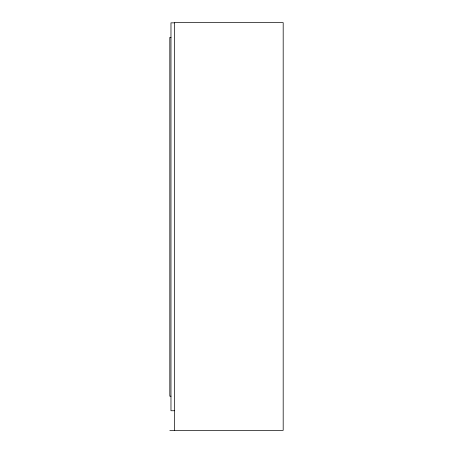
<?xml version="1.0" encoding="UTF-8"?>
<svg xmlns="http://www.w3.org/2000/svg" width="453" height="453" viewBox="0 0 453 453"><rect width="100%" height="100%" fill="white"/><g stroke="black" fill="none" stroke-linecap="round" stroke-linejoin="round"><path stroke-width="0.68" d="M174.467 22.843L170.974 22.843L170.974 410.741L174.467 410.741M170.974 37.406L169.813 37.406L169.813 396.182L170.974 396.182M169.813 430.35L283.187 430.35L283.187 22.65L174.467 22.65L174.467 430.35"/></g></svg>
